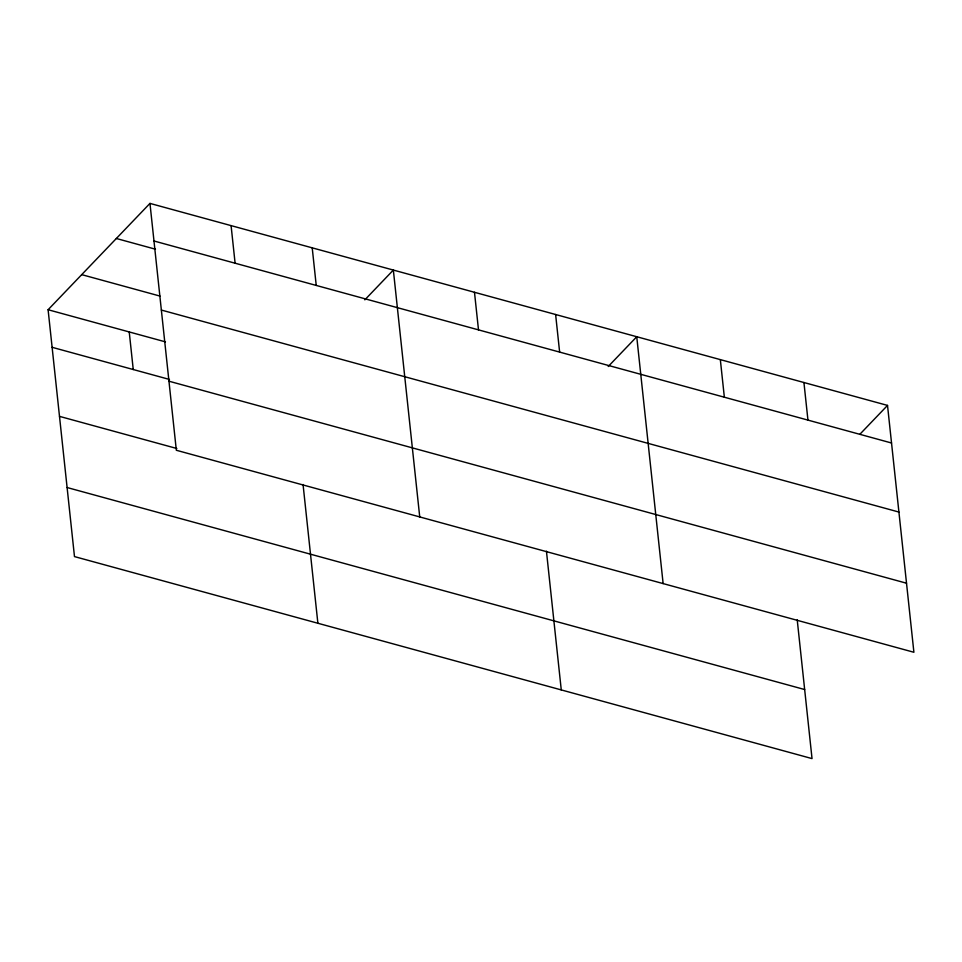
<?xml version="1.0" encoding="UTF-8"?>
<svg xmlns="http://www.w3.org/2000/svg" width="962" height="962" viewBox="0 0 962 962"><rect width="100%" height="100%" fill="white"/><g stroke="black" fill="none" stroke-linecap="round" stroke-linejoin="round"><path stroke-width="1.44" d="M797.221 619.865L812.036 758.597L74.483 556.589L48.1 309.728L149.964 203.403L887.517 405.411L913.9 652.272L176.335 450.264L149.964 203.403M364.838 299.843L393.35 270.069L419.733 516.931M608.224 366.498L636.748 336.736L663.131 583.585M860.016 434.127L887.517 405.411M153.98 240.993L891.533 443.001M116.342 238.492L155.459 249.206M81.71 274.639L159.945 296.068M161.351 310.053L898.917 512.061M48.1 309.728L165.452 341.871M52.116 347.306L169.468 379.449M168.963 381.205L906.517 583.212M59.5 416.366L176.852 448.508M67.099 487.53L804.665 689.538M803.931 382.515L807.948 420.105M720.334 359.632L724.35 397.21M555.615 314.514L559.631 352.092M546.44 551.178L561.267 689.91M474.482 292.292L478.499 329.87M312.217 247.847L316.233 285.425M303.054 484.511L317.881 623.244M231.084 225.625L235.101 263.203M129.233 331.95L133.249 369.528"/></g></svg>
